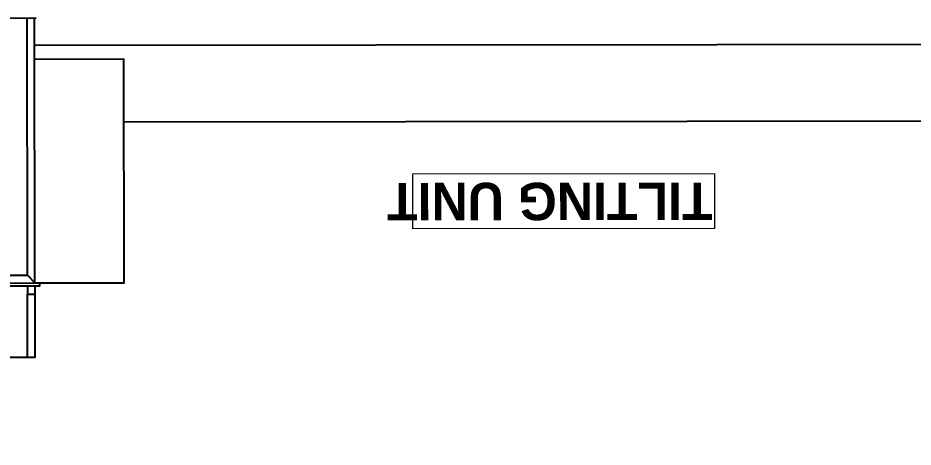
# Model space of a CAD drawing. Header units: feet. Extents: x -99009 to 3252343, y -11094690 to 9035152.
# Drawn here: x 2486816 to 2488018, y -1981242 to -1980666 of the extents above; entities that cross this region are included whole.
import ezdxf

# ---------------------------------------------------------------- set-up
doc = ezdxf.new("R2010")
doc.units = ezdxf.units.FT
doc.layers.add('1', color=1, linetype='Continuous')
doc.styles.add('PDF Century Gothic Bold', font='GOTHICB.TTF')

# ---------------------------------------------------------------- blocks, each defined once
blk = doc.blocks.new('lEVELLING mACHINE')
at = {"color": 200, "lineweight": 25, "transparency": 33554684}
for points in [[(14817.7, 7664.5), (14817.7, 7579.3), (14808, 7579.3), (14808, 7664.5), (14817.7, 7664.5), (14851.8, 7664.5)], [(14851.8, 7564.5), (14808, 7564.5), (14801.4, 7564.5), (14801.4, 7568.9), (14846.6, 7568.9), (14846.6, 7614.1), (14851.8, 7614.1)], [(14808, 7568.9), (14808, 7579.3)], [(14817.7, 7568.9), (14817.7, 7579.3)], [(14801.4, 7564.5), (14688, 7564.5), (14688, 7264.4), (14808, 7264.4)], [(14808, 7564.5), (14808, 7208.8)], [(14856.2, 7554.1), (14817.7, 7554.1), (14817.7, 7208.8)], [(13554.4, 7348.9), (14688, 7348.9)], [(13434.3, 7245.9), (14808, 7245.9)], [(15073.3, 7205.9), (15070.3, 7208.8), (14805.8, 7208.8)]]:
    blk.add_lwpolyline(points, dxfattribs=at)
blk.add_lwpolyline([(14817.7, 7554.1), (14808, 7564.5)], close=True, dxfattribs=at)
at = {"color": 200, "lineweight": 18, "transparency": 33554684}
blk.add_lwpolyline([(13895.9, 7418.5), (13895.9, 7492.6), (14300.5, 7492.6), (14300.5, 7418.5)], close=True, dxfattribs=at)
at = {"color": 200, "transparency": 33554684, "insert": (13898.2, 7430), "char_height": 50.286, "attachment_point": 7, "style": 'PDF Century Gothic Bold'}
blk.add_mtext('TILTING UNIT', dxfattribs=at)
blk = doc.blocks.new('A$Cac12730c')
blk.add_blockref('lEVELLING mACHINE', (-11218.1, -5688.9))

msp = doc.modelspace()

# ---------------------------------------------------------------- linework, layer by layer
at = {"layer": '1'}
msp.add_arc((2520410.24778, -1978395.99612), 100000, 84.1346387202, 194.3871675539, dxfattribs=at)

# ---------------------------------------------------------------- block references
at = {"transparency": 33554684, "rotation": 180.0650517140762}
msp.add_blockref('A$Cac12730c', (2490426.6334, -1979141.86212), dxfattribs=at)

doc.saveas('drawing.dxf')
